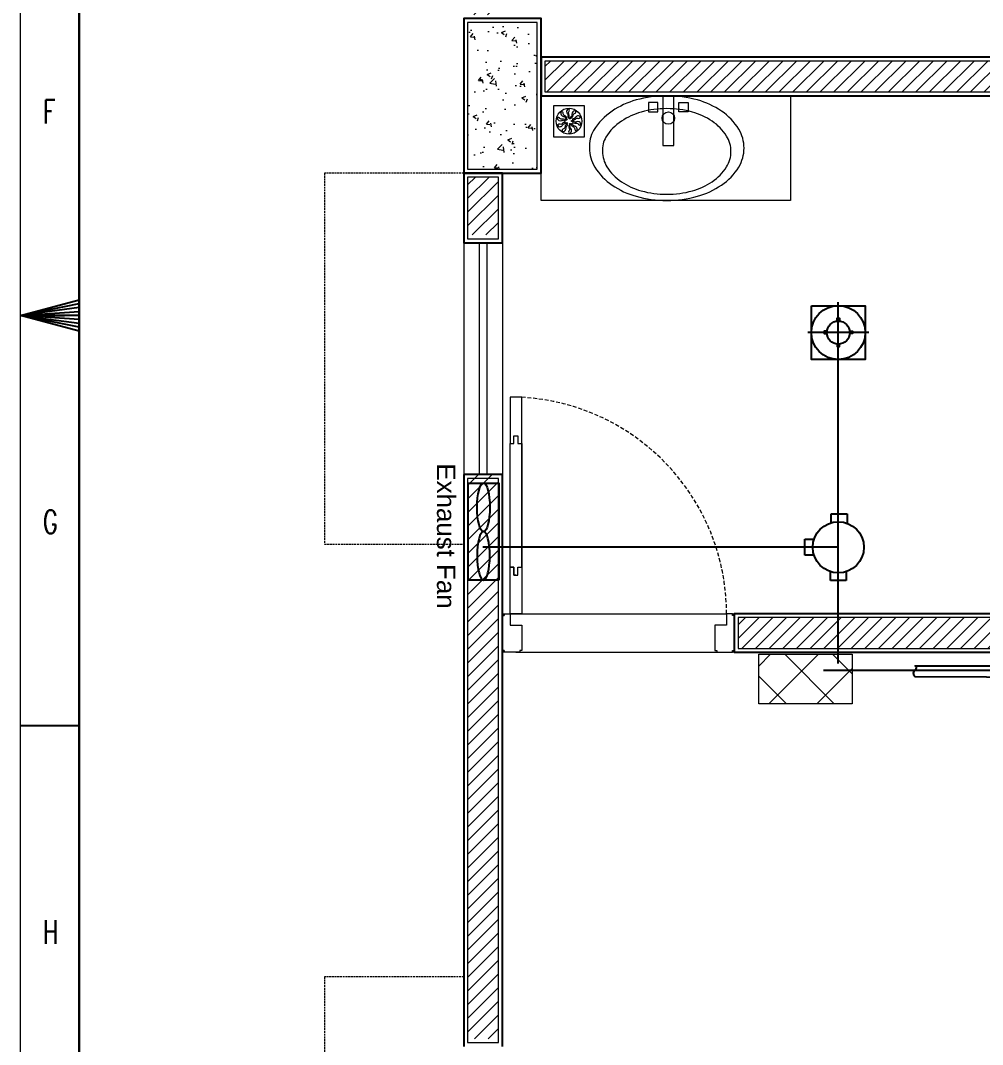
# Model space of a CAD drawing. Header units: inches. Extents: x 62 to 3150, y -3 to 634.
# Drawn here: x 62.2 to 186.6, y 220.9 to 353.4 of the extents above; entities that cross this region are included whole.
import ezdxf

# ---------------------------------------------------------------- set-up
doc = ezdxf.new("R2010")
doc.units = ezdxf.units.IN
doc.header["$MEASUREMENT"] = 0
doc.linetypes.add('DASH', pattern=[0.35, 0.25, -0.1])
doc.linetypes.add('DASHED', pattern=[0.75, 0.5, -0.25])
doc.layers.get('Defpoints').update_dxf_attribs({"lineweight": 0})
for name, color, linetype in [('Cables', 7, 'Continuous'), ('COLLUM', 1, 'Continuous'), ('Exhaust Fans', 7, 'Continuous'), ('Lights', 7, 'Continuous'), ('Plant Layout', 7, 'Continuous'), ('wall 05', 252, 'Continuous')]:
    doc.layers.add(name, color=color, linetype=linetype)
for name, color, linetype, lineweight in [('DOOR', 115, 'Continuous', 15), ('Glass', 5, 'Continuous', 9), ('HACTH', 8, 'Continuous', 9), ('I-WC----EXST', 7, 'Continuous', 15), ('I-WC----N', 7, 'Continuous', 15), ('Plaster Line', 252, 'Continuous', 15), ('Sunshed', 5, 'Continuous', 15), ('Switchboard', 30, 'Continuous', 13), ('WINDOW', 140, 'Continuous', 9)]:
    doc.layers.add(name, color=color, linetype=linetype, lineweight=lineweight)
doc.styles.get("Standard").update_dxf_attribs({"font": 'arial.ttf'})
doc.styles.add('TEG BORDER', font='txt_qlt.shx', dxfattribs={"width": 0.7, "bigfont": 'hztxt.shx'})
pattern_1 = [(45, (-410343.6595, -241873.7291), (-0.8838834765, 0.8838834765), [])]

# ---------------------------------------------------------------- blocks, each defined once
blk = doc.blocks.new('floor drain 01')
at = {"color": 0}
blk.add_lwpolyline([(-10, -10), (90, -10), (90, 90), (-10, 90)], close=True, dxfattribs=at)
for points in [[(13.6, 67.5, 0.191053), (14.8, 61, 0.194336), (21.9, 55.7, -0.272606), (28.5, 49.9, 1.040732), (32.5, 51, 0.091346), (31.8, 52.6, 0.160783), (25.3, 58.6, -0.323658), (21.5, 66.6, 0.91079)], [(34.8, 77.8, 0.191053), (32, 71.8, 0.194336), (34.6, 63.4, -0.272606), (36.5, 54.8, 1.040732), (40.4, 53.4, 0.091346), (40.8, 55, 0.160783), (39.1, 63.7, -0.323658), (40.7, 72.4, 0.91079)], [(58, 73.6, 0.191053), (52.2, 70.5, 0.194336), (49.4, 62.1, -0.272606), (45.9, 54, 1.040732), (48.2, 50.6, 0.091346), (49.4, 51.6, 0.160783), (53.2, 59.7, -0.323658), (59.6, 65.8, 0.91079)], [(2.5, 46.7, 0.191053), (7.2, 42.2, 0.194336), (16.1, 42.1, -0.272606), (24.9, 41.2, 1.040732), (27.4, 44.5, 0.091346), (26, 45.4, 0.160783), (17.2, 46.5, -0.323658), (9.4, 50.7, 0.91079)], [(5.7, 23.4, 0.191053), (12.2, 22.5, 0.194336), (19.4, 27.7, -0.272606), (27, 32.1, 1.040732), (27.2, 36.2, 0.091346), (25.5, 36.1, 0.160783), (17.7, 31.8, -0.323658), (9, 30.7, 0.91079)], [(74.3, 56.6, 0.191053), (67.8, 57.5, 0.194336), (60.6, 52.3, -0.272606), (53, 47.9, 1.040732), (52.8, 43.8, 0.091346), (54.5, 43.9, 0.160783), (62.3, 48.2, -0.323658), (71, 49.3, 0.91079)], [(77.5, 33.3, 0.191053), (72.8, 37.8, 0.194336), (63.9, 37.9, -0.272606), (55.1, 38.8, 1.040732), (52.6, 35.5, 0.091346), (54, 34.6, 0.160783), (62.8, 33.5, -0.323658), (70.6, 29.3, 0.91079)], [(22, 6.4, 0.191053), (27.8, 9.5, 0.194336), (30.6, 17.9, -0.272606), (34.1, 26, 1.040732), (31.8, 29.4, 0.091346), (30.6, 28.4, 0.160783), (26.8, 20.3, -0.323658), (20.4, 14.2, 0.91079)], [(45.2, 2.2, 0.191053), (48, 8.2, 0.194336), (45.4, 16.6, -0.272606), (43.5, 25.2, 1.040732), (39.6, 26.6, 0.091346), (39.2, 25, 0.160783), (40.9, 16.3, -0.323658), (39.3, 7.6, 0.91079)], [(66.4, 12.5, 0.191053), (65.2, 19, 0.194336), (58.1, 24.3, -0.272606), (51.5, 30.1, 1.040732), (47.5, 29, 0.091346), (48.2, 27.4, 0.160783), (54.7, 21.4, -0.323658), (58.5, 13.4, 0.91079)]]:
    blk.add_lwpolyline(points, format="xyb", close=True, dxfattribs=at)
for centre, radius in [((40, 40), 41.7), ((31.9, 45.2), 1.83), ((32.5, 33.9), 1.83), ((42.5, 49.3), 1.83), ((49.6, 40.5), 1.83), ((43.5, 31), 1.83)]:
    blk.add_circle(centre, radius, dxfattribs=at)
blk = doc.blocks.new('HANDWASH-02-PLAN')
at = {"layer": 'I-WC----N', "color": 2}
for points in [[(5.1, 0, 0.068513), (104.4, 13.6, 0.080648), (181.8, 49.6, 0.107051), (241.7, 112.3, 0.160603), (255.1, 169.3, 0.138041), (237.9, 230.4, 0.107051), (181.8, 289.1, 0.080648), (104.4, 325, 0.068513), (5.1, 338.7, 0.068513), (-94.2, 325, 0.080648), (-171.6, 289.1, 0.107051), (-227.7, 230.4, 0.138041), (-244.8, 169.3, 0.138041), (-227.7, 108.3, 0.107051), (-171.6, 49.6, 0.080648), (-94.2, 13.6, 0.068513)], [(5.1, 41.5, 0.067522), (87.7, 52.7, 0.079863), (151.9, 82.1, 0.107115), (201.7, 133.5, 0.162551), (212.8, 180.1, 0.139778), (198.6, 229.9, 0.107115), (151.9, 278.1, 0.079863), (87.7, 307.5, 0.067522), (5.1, 318.7, 0.067522), (-77.5, 307.5, 0.079863), (-141.7, 278.1, 0.107115), (-188.3, 229.9, 0.139778), (-202.5, 180.1, 0.139778), (-188.3, 130.3, 0.107115), (-141.7, 82.1, 0.079863), (-77.5, 52.7, 0.067522)]]:
    blk.add_lwpolyline(points, format="xyb", close=True, dxfattribs=at)
blk.add_circle((0, 72.3), 20, dxfattribs=at)
blk = doc.blocks.new('A$C01EB0BB3')
at = {"layer": 'I-WC----N', "color": 250, "ltscale": 0.5}
for points in [[(9.08, 6.42), (9.08, 0), (10.51, 0), (10.51, 6.42)], [(8.43, 2.06), (8.43, 0.85), (7.23, 0.85), (7.23, 2.06)], [(11.15, 2.06), (11.15, 0.85), (12.36, 0.85), (12.36, 2.06)]]:
    blk.add_lwpolyline(points, close=True, dxfattribs=at)
at = {"layer": 'I-WC----N', "color": 2, "xscale": 0.03999999999359716, "yscale": 0.03999999999359716, "zscale": 0.03999999999359716}
blk.add_blockref('HANDWASH-02-PLAN', (9.79, 0), dxfattribs=at)
blk = doc.blocks.new('A$C4F64215B')
at = {"layer": 'Defpoints'}
for points in [[(0, 5), (0.25, 5), (0.25, 4.75), (0, 4.75)], [(29.75, 5), (30, 5), (30, 4.75), (29.75, 4.75)], [(0, 0.25), (0.25, 0.25), (0.25, 0), (0, 0)], [(29.75, 0.25), (30, 0.25), (30, 0), (29.75, 0)]]:
    blk.add_lwpolyline(points, close=True, dxfattribs=at)
at = {"layer": 'DOOR'}
for points in [[(1.75, 10), (2, 10), (2, 11), (2.5, 11), (2.5, 5), (1, 5), (1, 11), (1.5, 11), (1.5, 10), (1.75, 10), (1.5, 10), (1.5, 11), (1, 11), (1, 27), (1.5, 27), (1.5, 28), (2, 28), (2, 27), (2.5, 27), (2.5, 11), (2.5, 33), (1, 33), (1, 27)], [(1, 5), (1, 3.5), (2.5, 3.5), (2.5, 0.25), (2.25, 0.25), (2.25, 0), (0.25, 0), (0.25, 0.25), (0, 0.25), (0, 4.75), (0.25, 4.75), (0.25, 5), (1, 5)], [(29, 5), (29, 3.5), (27.5, 3.5), (27.5, 0.25), (27.75, 0.25), (27.75, 0), (29.75, 0), (29.75, 0.25), (30, 0.25), (30, 4.75), (29.75, 4.75), (29.75, 5), (29, 5)]]:
    blk.add_lwpolyline(points, dxfattribs=at)
at = {"layer": 'DOOR', "linetype": 'DASHED', "lineweight": 0}
blk.add_arc((0.93, 4.97), 28.07, 0.0597, 86.7872, dxfattribs=at)
at = {"layer": 'HACTH', "lineweight": 0, "ltscale": 10}
for p, q in [((1.5, 5), (29, 5)), ((2.25, 0), (27.75, 0))]:
    blk.add_line(p, q, dxfattribs=at)
blk = doc.blocks.new('252 BORDER A2')
at = {"linetype": 'Continuous'}
blk.add_line((5, 415), (5, 5), dxfattribs=at)
for p, q in [((5, 210), (0, 210)), ((1.25, 210), (3.75, 210)), ((0, 175), (5, 175))]:
    blk.add_line(p, q)
at = {"color": 5, "lineweight": 15}
blk.add_lwpolyline([(0, 420), (594, 420), (594, 0), (0, 0)], close=True, dxfattribs=at)
blk.add_lwpolyline([(5, 415), (589, 415), (589, 5), (5, 5)], close=True)
blk.add_lwpolyline([(0, 210), (5, 211.34), (5, 208.66), (0, 210), (5, 211.005), (5, 210.67), (0, 210), (5, 210.335), (5, 209.665), (0, 210), (5, 209.33), (5, 208.995), (0, 210)])
at = {"char_height": 2, "width": 2, "attachment_point": 1, "style": 'TEG BORDER'}
for s, insert in [('F', (1.91, 228.389)), ('G', (1.91, 193.389)), ('H', (1.91, 158.389))]:
    blk.add_mtext(s, dxfattribs=dict(at, insert=insert))

msp = doc.modelspace()

# ---------------------------------------------------------------- hatches: boundary and pattern name
at = {"layer": 'HACTH'}
h = msp.add_hatch(dxfattribs=at)
h.set_pattern_fill('ANSI31', color=256, scale=10, style=0)
h.set_pattern_definition(pattern_1)
h.paths.add_polyline_path([(305.02, 354.15), (309.02, 354.15), (309.02, 484.65), (305.02, 484.65)])
h.paths.add_polyline_path([(130.02, 348.15), (130.02, 344.15), (221.02, 344.15), (221.02, 276.15), (155.02, 276.15), (155.02, 272.15), (225.02, 272.15), (225.02, 344.15), (299.02, 344.15), (299.02, 348.15)])
h.paths.add_polyline_path([(120.02, 354.15), (124.02, 354.15), (124.02, 408.15), (120.02, 408.15)])
h = msp.add_hatch(dxfattribs=at)
h.set_pattern_fill('AR-CONC', color=256, scale=0.75, style=0)
h.set_pattern_definition([(50, (-410343.6595, -241873.729), (5.37945137, -0.470641012), [0.5625, -6.1875]), (355, (-410343.6595, -241873.729), (-1.040635, 5.641441), [0.45, -4.95]), (100.4514, (-410343.211, -241873.7683), (4.338820363, 5.170796565), [0.478051425, -5.25856584]), (46.1842, (-410343.6595, -241872.229), (8.004307865, -1.24139261), [0.84375, -9.28125]), (96.6356, (-410342.9925, -241872.3326), (7.00997029, 7.30588403), [0.71707716, -7.8878475]), (351.1842, (-410343.6595, -241872.229), (7.00996459, 7.3058895), [0.675, -7.425]), (21, (-410342.9095, -241872.604), (4.47680289, -3.01964168), [0.5625, -6.1875]), (326, (-410342.9095, -241872.604), (1.82486499, 5.43862534), [0.45, -4.95]), (71.4514, (-410342.5365, -241872.856), (6.301669714, 2.418978725), [0.478051425, -5.25856584]), (37.5, (-410343.6595, -241873.7291), (0.091198915, 2.496703904), [0, -4.89, 0, -5.025, 0, -4.96875]), (7.5, (-410343.6595, -241873.729), (1.973021531, 2.958087839), [0, -2.865, 0, -4.7775, 0, -1.89375]), (327.5, (-410345.332, -241873.7291), (4.003668271, -0.169161538), [0, -1.875, 0, -5.85, 0, -7.7625]), (317.5, (-410346.082, -241873.729), (4.37389627, 0.750787367), [0, -2.4375, 0, -3.885, 0, -5.5125])])
h.paths.add_polyline_path([(129.02, 353.15), (120.02, 353.15), (120.02, 334.15), (129.02, 334.15)])
h = msp.add_hatch(dxfattribs=at)
h.set_pattern_fill('ANSI31', color=256, scale=10, style=0)
h.set_pattern_definition(pattern_1)
h.paths.add_polyline_path([(124.02, 333.15), (120.02, 333.15), (120.02, 325.65), (124.02, 325.65)])
h = msp.add_hatch(dxfattribs=at)
h.set_pattern_fill('ANSI31', color=256, scale=10, style=0)
h.set_pattern_definition(pattern_1)
h.paths.add_polyline_path([(120.02, 221.65), (124.02, 221.65), (124.02, 294.65), (120.02, 294.65)])
h.paths.add_polyline_path([(120.02, 106.15), (124.02, 106.15), (124.02, 148.65), (120.02, 148.65)])
h.paths.add_polyline_path([(132.02, 98.15), (132.02, 94.15), (178.02, 94.15), (178.02, 98.15)])
h.paths.add_polyline_path([(251.02, 98.15), (251.02, 94.15), (295.02, 94.15), (295.02, 98.15)])
h.paths.add_polyline_path([(310.02, 98.15), (310.02, 94.15), (351.02, 94.15), (351.02, 98.15)])
h.paths.add_polyline_path([(305.02, 108.15), (309.02, 108.15), (309.02, 166.65), (305.02, 166.65)])
h.paths.add_polyline_path([(305.02, 239.65), (309.02, 239.65), (309.02, 288.15), (305.02, 288.15)])
at = {"layer": 'Switchboard'}
h = msp.add_hatch(dxfattribs=at)
h.set_pattern_fill('ANSI37', color=256, scale=35, angle=180)
h.set_pattern_definition([(225, (432.3643, 717.7793), (3.093592, -3.093592), []), (315, (432.3643, 717.7793), (3.093592, 3.093592), [])])
h.paths.add_polyline_path([(157.7, 271.39), (157.7, 264.99), (169.77, 264.99), (169.77, 271.39)])

# ---------------------------------------------------------------- linework, layer by layer
for p, q in [((167.04, 288.41), (167.04, 289.58)), ((167.04, 289.58), (169.1, 289.58)), ((169.1, 289.58), (169.11, 288.35)), ((163.66, 284.2), (163.66, 286.27)), ((163.66, 286.27), (164.83, 286.27)), ((164.83, 284.2), (163.66, 284.2)), ((166.94, 280.93), (166.94, 282.1)), ((169, 280.93), (166.94, 280.93)), ((169, 282.1), (169, 280.93))]:
    msp.add_line(p, q)
at = {"color": 1}
msp.add_line((299.2, 269.28), (166.07, 269.28), dxfattribs=at)
for points in [[(167.81, 314.54), (167.81, 314.88), (168.11, 314.88), (168.11, 314.54)], [(166.48, 313.19), (166.14, 313.19), (166.14, 312.89), (166.48, 312.89)], [(169.45, 313.19), (169.79, 313.19), (169.79, 312.89), (169.45, 312.89)], [(167.81, 311.57), (167.81, 311.23), (168.11, 311.23), (168.11, 311.57)]]:
    msp.add_lwpolyline(points)
msp.add_lwpolyline([(223.91, 269.89, -0.56347), (223.91, 269.39, 0.367924), (223.98, 268.28), (177.91, 268.49, -0.456322), (177.91, 269.39, 0.605884), (177.91, 269.91)], format="xyb", close=True)
for centre, radius in [((167.97, 313.02), 1.49), ((167.97, 313.02), 1.49), ((167.97, 285.24), 3.31)]:
    msp.add_circle(centre, radius)
at = {"layer": 'Cables', "color": 3}
for p, q in [((167.97, 285.24), (167.97, 313.02)), ((167.97, 285.24), (122, 285.24)), ((167.97, 270.19), (167.97, 285.24))]:
    msp.add_line(p, q, dxfattribs=at)
at = {"layer": 'COLLUM'}
msp.add_lwpolyline([(119.52, 333.65), (129.52, 333.65), (129.52, 353.65), (119.52, 353.65)], close=True, dxfattribs=at)
at = {"layer": 'Exhaust Fans'}
msp.add_lwpolyline([(124.08, 281), (120.08, 281), (120.08, 293.55), (124.08, 293.55)], close=True, dxfattribs=at)
msp.add_ellipse((122.08, 290.41), major_axis=(0, -3.14), ratio=0.260631, dxfattribs=at)
at = {"layer": 'Exhaust Fans', "extrusion": (0, 0, -1)}
msp.add_ellipse((122.08, 284.14), major_axis=(0, 3.14), ratio=0.260631, dxfattribs=at)
at = {"layer": 'Glass', "ltscale": 10}
for points in [[(121.52, 324.65), (121.52, 294.65)], [(122.52, 324.65), (122.52, 294.65)]]:
    msp.add_lwpolyline(points, dxfattribs=at)
at = {"layer": 'I-WC----EXST'}
msp.add_lwpolyline([(161.78, 330.11), (129.52, 330.11), (129.52, 343.65), (161.78, 343.65)], close=True, dxfattribs=at)
at = {"layer": 'Lights', "color": 40}
for p, q in [((167.97, 309.08), (167.97, 316.96)), ((171.91, 313.02), (164.03, 313.02))]:
    msp.add_line(p, q, dxfattribs=at)
at = {"layer": 'Lights'}
msp.add_lwpolyline([(164.49, 316.5), (171.45, 316.5), (171.45, 309.54), (164.49, 309.54)], close=True, dxfattribs=at)
msp.add_circle((167.97, 313.02), 3.48, dxfattribs=at)
at = {"layer": 'Plant Layout', "lineweight": 13}
for p, q in [((125.52, 276.65), (153.52, 276.65)), ((126.27, 271.65), (152.77, 271.65))]:
    msp.add_line(p, q, dxfattribs=at)
at = {"layer": 'Plaster Line'}
for p, q in [((124.02, 294.15), (120.02, 294.15)), ((120.02, 294.15), (120.02, 221.15)), ((124.02, 221.15), (124.02, 294.15)), ((120.02, 221.15), (124.02, 221.15))]:
    msp.add_line(p, q, dxfattribs=at)
for points in [[(120.02, 334.15), (129.02, 334.15), (129.02, 353.15), (120.02, 353.15)], [(299.02, 348.15), (130.02, 348.15), (130.02, 344.15), (221.02, 344.15), (221.02, 276.15), (155.02, 276.15), (155.02, 272.15), (225.02, 272.15), (225.02, 344.15), (299.02, 344.15)], [(124.02, 333.15), (120.02, 333.15), (120.02, 325.15), (124.02, 325.15)]]:
    msp.add_lwpolyline(points, close=True, dxfattribs=at)
at = {"layer": 'Sunshed', "linetype": 'DASH'}
for points in [[(119.52, 324.65), (119.52, 333.65), (101.52, 333.65), (101.52, 285.65), (101.52, 285.65), (119.52, 285.65), (119.52, 294.65)], [(119.52, 220.65), (119.52, 229.65), (101.52, 229.65), (101.52, 140.15), (101.52, 140.15), (119.52, 140.15), (119.52, 148.65)]]:
    msp.add_lwpolyline(points, dxfattribs=at)
at = {"layer": 'Switchboard'}
msp.add_lwpolyline([(169.77, 264.99), (157.7, 264.99), (157.7, 271.39), (169.77, 271.39)], close=True, dxfattribs=at)
at = {"layer": 'wall 05'}
for p, q in [((124.52, 294.65), (119.52, 294.65)), ((119.52, 294.65), (119.52, 220.65)), ((124.52, 220.65), (124.52, 294.65))]:
    msp.add_line(p, q, dxfattribs=at)
for points in [[(299.52, 348.65), (129.52, 348.65), (129.52, 343.65), (220.52, 343.65), (220.52, 276.65), (154.52, 276.65), (154.52, 271.65), (225.52, 271.65), (225.52, 343.65), (299.52, 343.65)], [(124.52, 333.65), (119.52, 333.65), (119.52, 324.65), (124.52, 324.65)]]:
    msp.add_lwpolyline(points, close=True, dxfattribs=at)
at = {"layer": 'WINDOW', "linetype": 'Continuous', "ltscale": 10}
for points in [[(119.52, 324.65), (119.52, 294.65)], [(124.52, 324.65), (124.52, 294.65)]]:
    msp.add_lwpolyline(points, dxfattribs=at)

# ---------------------------------------------------------------- block references
at = {"xscale": 1.5163271442, "yscale": 1.5163271442, "zscale": 1.5163271442}
msp.add_blockref('252 BORDER A2', (62.2, -3.19), dxfattribs=at)
at = {"layer": 'DOOR', "lineweight": 0}
msp.add_blockref('A$C4F64215B', (124.52, 271.65), dxfattribs=at)
at = {"layer": 'I-WC----EXST', "rotation": 180}
msp.add_blockref('A$C01EB0BB3', (155.78, 343.66), dxfattribs=at)
at = {"layer": 'I-WC----N', "xscale": 0.0400000000372529, "yscale": 0.04000000000814907, "zscale": 0.04}
msp.add_blockref('floor drain 01', (131.54, 338.77), dxfattribs=at)

# ---------------------------------------------------------------- texts
msp.add_text('Exhaust Fan', height=2.3967, rotation=270).set_placement((116.06, 296.1))

doc.saveas('drawing.dxf')
